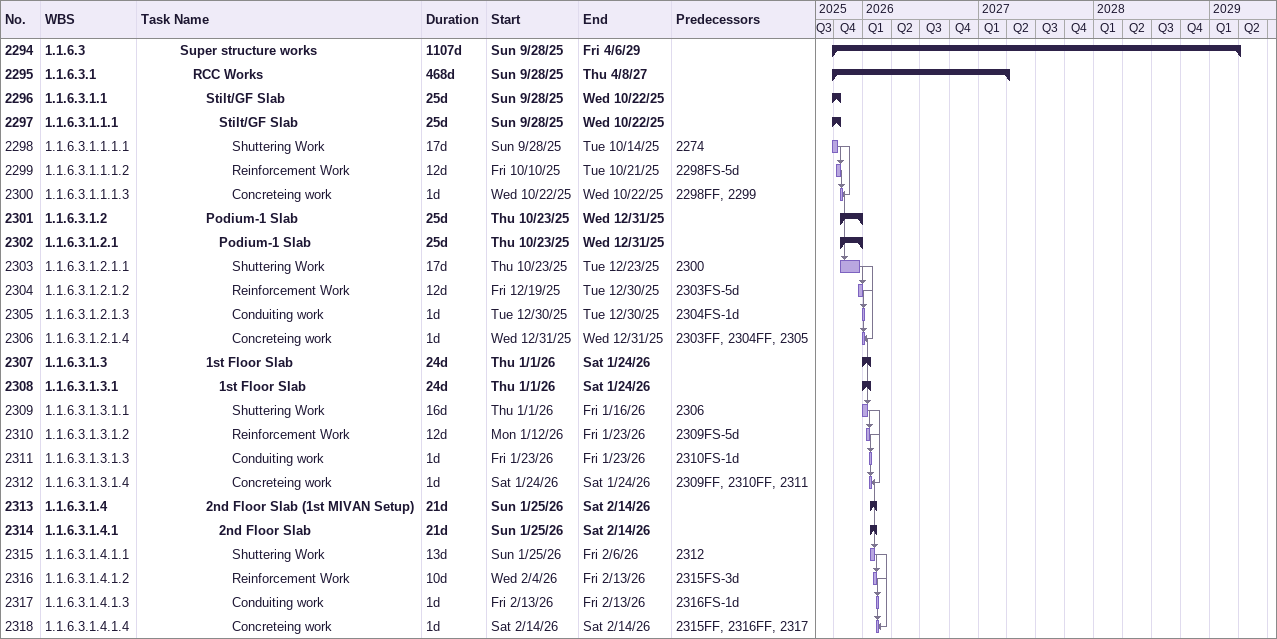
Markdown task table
| ID | WBS | Task | Duration | Start | Finish | Predecessors |
|---|---|---|---|---|---|---|
| 2294 | 1.1.6.3 | **Super structure works** | 1107d | 2025-09-28 | 2029-04-06 |  |
| 2295 | 1.1.6.3.1 | **RCC Works** | 468d | 2025-09-28 | 2027-04-08 |  |
| 2296 | 1.1.6.3.1.1 | **Stilt/GF Slab** | 25d | 2025-09-28 | 2025-10-22 |  |
| 2297 | 1.1.6.3.1.1.1 | **Stilt/GF Slab** | 25d | 2025-09-28 | 2025-10-22 |  |
| 2298 | 1.1.6.3.1.1.1.1 | Shuttering Work | 17d | 2025-09-28 | 2025-10-14 | 2274 |
| 2299 | 1.1.6.3.1.1.1.2 | Reinforcement Work | 12d | 2025-10-10 | 2025-10-21 | 2298FS-5d |
| 2300 | 1.1.6.3.1.1.1.3 | Concreteing work | 1d | 2025-10-22 | 2025-10-22 | 2298FF, 2299 |
| 2301 | 1.1.6.3.1.2 | **Podium-1 Slab** | 25d | 2025-10-23 | 2025-12-31 |  |
| 2302 | 1.1.6.3.1.2.1 | **Podium-1 Slab** | 25d | 2025-10-23 | 2025-12-31 |  |
| 2303 | 1.1.6.3.1.2.1.1 | Shuttering Work | 17d | 2025-10-23 | 2025-12-23 | 2300 |
| 2304 | 1.1.6.3.1.2.1.2 | Reinforcement Work | 12d | 2025-12-19 | 2025-12-30 | 2303FS-5d |
| 2305 | 1.1.6.3.1.2.1.3 | Conduiting work | 1d | 2025-12-30 | 2025-12-30 | 2304FS-1d |
| 2306 | 1.1.6.3.1.2.1.4 | Concreteing work | 1d | 2025-12-31 | 2025-12-31 | 2303FF, 2304FF, 2305 |
| 2307 | 1.1.6.3.1.3 | **1st Floor Slab** | 24d | 2026-01-01 | 2026-01-24 |  |
| 2308 | 1.1.6.3.1.3.1 | **1st Floor Slab** | 24d | 2026-01-01 | 2026-01-24 |  |
| 2309 | 1.1.6.3.1.3.1.1 | Shuttering Work | 16d | 2026-01-01 | 2026-01-16 | 2306 |
| 2310 | 1.1.6.3.1.3.1.2 | Reinforcement Work | 12d | 2026-01-12 | 2026-01-23 | 2309FS-5d |
| 2311 | 1.1.6.3.1.3.1.3 | Conduiting work | 1d | 2026-01-23 | 2026-01-23 | 2310FS-1d |
| 2312 | 1.1.6.3.1.3.1.4 | Concreteing work | 1d | 2026-01-24 | 2026-01-24 | 2309FF, 2310FF, 2311 |
| 2313 | 1.1.6.3.1.4 | **2nd Floor Slab (1st MIVAN Setup)** | 21d | 2026-01-25 | 2026-02-14 |  |
| 2314 | 1.1.6.3.1.4.1 | **2nd Floor Slab** | 21d | 2026-01-25 | 2026-02-14 |  |
| 2315 | 1.1.6.3.1.4.1.1 | Shuttering Work | 13d | 2026-01-25 | 2026-02-06 | 2312 |
| 2316 | 1.1.6.3.1.4.1.2 | Reinforcement Work | 10d | 2026-02-04 | 2026-02-13 | 2315FS-3d |
| 2317 | 1.1.6.3.1.4.1.3 | Conduiting work | 1d | 2026-02-13 | 2026-02-13 | 2316FS-1d |
| 2318 | 1.1.6.3.1.4.1.4 | Concreteing work | 1d | 2026-02-14 | 2026-02-14 | 2315FF, 2316FF, 2317 |
